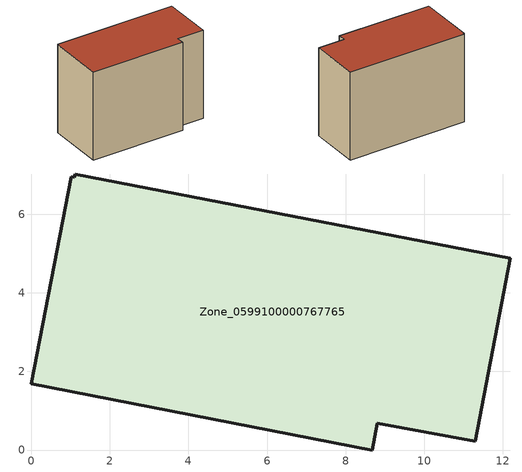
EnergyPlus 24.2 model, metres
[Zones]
Zone_0599100000767765
 floor ground (C_G): 1.1,6.94 1.11,7.02 12.19,4.88 11.29,0.22 8.8,0.68 8.68,0 0,1.69 1.02,6.96 z0
 wall outside (C_F): 0,1.69 8.68,0 8.8,0.68 11.29,0.22 12.19,4.88 1.11,7.02 1.1,6.94 1.02,6.96 0,1.69 z0:8.44
 roof outside (C_R): 1.1,6.94 1.02,6.96 0,1.69 8.68,0 8.8,0.68 11.29,0.22 12.19,4.88 1.11,7.02 z8.44
[BUILDING]
Pand.0599100000767765: North Axis=0; Terrain=City; Loads Convergence Tolerance Value=0.04; Temperature Convergence Tolerance Value=0.4; Solar Distribution=FullExterior; Maximum Number of Warmup Days=25; Minimum Number of Warmup Days=1
[Site:Location]
Rotterdam.The.Hague.AP_ZH_NLD Design_Conditions: Latitude=51.96; Longitude=4.45; Time Zone=1; Elevation=-4.5
[SITE:GROUNDTEMPERATURE:BUILDINGSURFACE]
18, 18, 18, 18, 18, 18, 18, 18, 18, 18, 18, 18
[MATERIAL] Thermal Absorptance=0.9; Solar Absorptance=0.7; Visible Absorptance=0.7
Name | Roughness | Thickness | Conductivity | Density | Specific Heat
G.TC.2006-2014 | MediumSmooth | 0.15 | 0.06 | 540 | 1210
F.TC.2006-2014 | Rough | 0.3 | 0.12 | 1920 | 840
R.TC.2006-2014 | MediumRough | 0.2 | 0.08 | 1500 | 1000
[CONSTRUCTION]
C_G: G.TC.2006-2014
C_F: F.TC.2006-2014
C_R: R.TC.2006-2014
[ZONE]
Zone_0599100000767765: Type=1; Multiplier=1; Ceiling Height=Autocalculate; Volume=Autocalculate; Floor Area=autocalculate; Part of Total Floor Area=Yes
[ZONEINFILTRATION:DESIGNFLOWRATE]
Infil_Zone_0599100000767765: Zone or ZoneList or Space or SpaceList=Zone_0599100000767765; Schedule=AlwaysOn; Design Flow Rate Calculation Method=Flow/Area; Flow Rate per Floor Area=0.0015; Constant Term Coefficient=1; Temperature Term Coefficient=0; Velocity Term Coefficient=0; Velocity Squared Term Coefficient=0
[HVACTEMPLATE:ZONE:IDEALLOADSAIRSYSTEM]
Zone_0599100000767765: Maximum Heating Supply Air Temperature=50; Minimum Cooling Supply Air Temperature=13; Maximum Heating Supply Air Humidity Ratio=0.0156; Minimum Cooling Supply Air Humidity Ratio=0.0077; Heating Limit=NoLimit; Cooling Limit=NoLimit; Dehumidification Control Type=ConstantSensibleHeatRatio; Cooling Sensible Heat Ratio=0.7; Dehumidification Setpoint=60; Humidification Control Type=None; Humidification Setpoint=30; Outdoor Air Method=None; Outdoor Air Flow Rate per Person=0.00944; Outdoor Air Flow Rate per Zone Floor Area=0; Outdoor Air Flow Rate per Zone=0; Demand Controlled Ventilation Type=None; Outdoor Air Economizer Type=NoEconomizer; Heat Recovery Type=None; Sensible Heat Recovery Effectiveness=0.7; Latent Heat Recovery Effectiveness=0.65
[ZONECONTROL:THERMOSTAT]
ThermostatControl_Zone_0599100000767765: Zone or ZoneList=Zone_0599100000767765; Control Type Schedule=DualSetpointControlType; Control 1=Thermostat_Zone_0599100000767765; Temperature Difference Between Cutout And Setpoint=0
[THERMOSTATSETPOINT:DUALSETPOINT]
Thermostat_Zone_0599100000767765: Heating Setpoint Temperature Schedule=HeatingSetpoint_Zone_0599100000767765; Cooling Setpoint Temperature Schedule=CoolingSetpoint_Zone_0599100000767765
[SCHEDULE:COMPACT]
HeatingSetpoint_Zone_0599100000767765: Through: 12/31, For: AllDays, Until: 24:00, 21
CoolingSetpoint_Zone_0599100000767765: Through: 12/31, For: AllDays, Until: 24:00, 24
DualSetpointControlType: Through: 12/31, For: AllDays, Until: 24:00, 4
AlwaysOn: Through: 12/31, For: AllDays, Until: 24:00, 1
